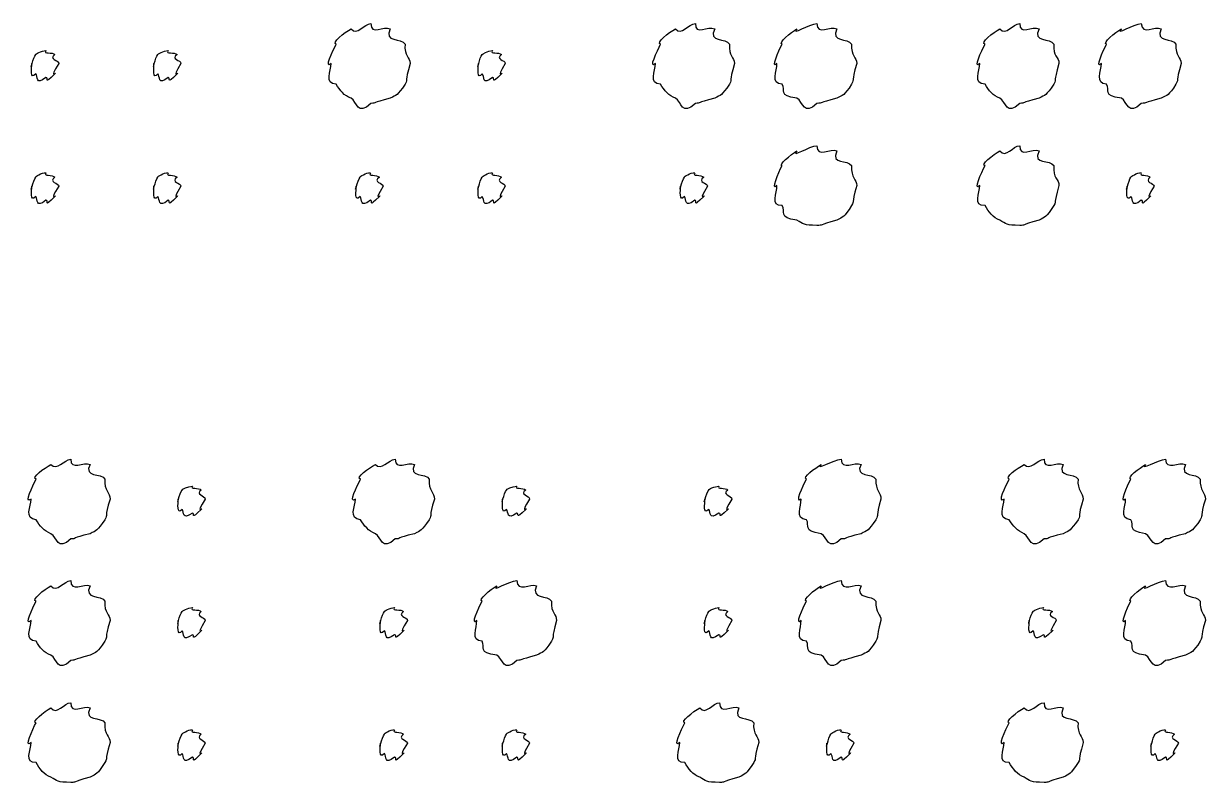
# Model space of a CAD drawing. Header units: millimetres. Extents: x 32 to 178, y 41 to 266.
# Drawn here: x 59.37 to 69.5, y 155.89 to 162.4 of the extents above; entities that cross this region are included whole.
import ezdxf

# ---------------------------------------------------------------- set-up
doc = ezdxf.new("R2010")
doc.units = ezdxf.units.MM
doc.layers.get('0').update_dxf_attribs({"linetype": 'CONTINUOUS'})

msp = doc.modelspace()

# ---------------------------------------------------------------- linework, layer by layer
at = {"color": 0}
for p, q in [((62.3478, 162.398), (62.3478, 162.398)), ((65.1302, 162.398), (65.1302, 162.398)), ((66.1719, 162.398), (66.1719, 162.398)), ((67.9125, 162.398), (67.9125, 162.398)), ((68.9543, 162.398), (68.9543, 162.398)), ((59.5602, 162.166), (59.5602, 162.166)), ((60.6076, 162.166), (60.6076, 162.166)), ((63.3899, 162.166), (63.3899, 162.166)), ((66.1719, 161.35), (66.1719, 161.35)), ((67.9125, 161.35), (67.9125, 161.35)), ((59.5602, 161.119), (59.5602, 161.119)), ((60.6076, 161.119), (60.6076, 161.119)), ((62.3425, 161.119), (62.3425, 161.119)), ((63.3899, 161.119), (63.3899, 161.119)), ((65.1245, 161.119), (65.1245, 161.119)), ((68.9543, 161.119), (68.9543, 161.119)), ((59.774, 158.66), (59.774, 158.66)), ((62.556, 158.66), (62.556, 158.66)), ((66.3801, 158.66), (66.3801, 158.66)), ((68.1207, 158.66), (68.1207, 158.66)), ((69.1624, 158.66), (69.1624, 158.66)), ((60.8157, 158.429), (60.8157, 158.429)), ((63.5977, 158.429), (63.5977, 158.429)), ((65.3327, 158.429), (65.3327, 158.429)), ((59.774, 157.619), (59.774, 157.619)), ((63.5977, 157.619), (63.5977, 157.619)), ((66.3801, 157.619), (66.3801, 157.619)), ((69.1624, 157.619), (69.1624, 157.619)), ((60.8157, 157.387), (60.8157, 157.387)), ((62.5507, 157.387), (62.5507, 157.387)), ((65.3327, 157.387), (65.3327, 157.387)), ((68.115, 157.387), (68.115, 157.387)), ((59.774, 156.571), (59.774, 156.571)), ((65.3383, 156.571), (65.3383, 156.571)), ((68.1207, 156.571), (68.1207, 156.571)), ((60.8157, 156.34), (60.8157, 156.34)), ((62.5507, 156.34), (62.5507, 156.34)), ((63.5977, 156.34), (63.5977, 156.34)), ((66.3801, 156.34), (66.3801, 156.34)), ((69.1624, 156.34), (69.1624, 156.34))]:
    msp.add_line(p, q, dxfattribs=at)
for points in [[(62.1771, 162.354), (62.2293, 162.29), (62.2886, 162.398), (62.3478, 162.398)], [(62.3478, 162.398), (62.3439, 162.29), (62.4582, 162.383), (62.5133, 162.354)], [(64.9594, 162.354), (65.0117, 162.29), (65.0709, 162.398), (65.1302, 162.398)], [(65.1302, 162.398), (65.126, 162.29), (65.2406, 162.383), (65.2956, 162.354)], [(66.0012, 162.354), (65.9419, 162.29), (66.1127, 162.398), (66.1719, 162.398)], [(66.1719, 162.398), (66.1776, 162.29), (66.2876, 162.383), (66.343, 162.354)], [(67.7414, 162.354), (67.794, 162.29), (67.8533, 162.398), (67.9125, 162.398)], [(67.9125, 162.398), (67.9083, 162.29), (68.0226, 162.383), (68.078, 162.354)], [(68.7836, 162.354), (68.7243, 162.29), (68.895, 162.398), (68.9543, 162.398)], [(68.9543, 162.398), (68.9599, 162.29), (69.07, 162.383), (69.125, 162.354)], [(62.0504, 162.221), (62.0021, 162.232), (62.122, 162.323), (62.1771, 162.354)], [(62.5133, 162.354), (62.454, 162.232), (62.6099, 162.279), (62.6403, 162.221)], [(64.8324, 162.221), (64.7845, 162.232), (64.9041, 162.323), (64.9594, 162.354)], [(65.2956, 162.354), (65.2364, 162.232), (65.3919, 162.279), (65.4223, 162.221)], [(65.8742, 162.221), (65.8357, 162.232), (65.9486, 162.323), (66.0012, 162.354)], [(66.343, 162.354), (66.2876, 162.232), (66.4393, 162.279), (66.4697, 162.221)], [(67.6148, 162.221), (67.5665, 162.232), (67.6864, 162.323), (67.7414, 162.354)], [(68.078, 162.354), (68.0187, 162.232), (68.1743, 162.279), (68.2046, 162.221)], [(68.6566, 162.221), (68.6181, 162.232), (68.731, 162.323), (68.7836, 162.354)], [(69.125, 162.354), (69.07, 162.232), (69.2217, 162.279), (69.252, 162.221)], [(62.0063, 162.056), (61.9428, 162.001), (62.0201, 162.166), (62.0504, 162.221)], [(62.6403, 162.221), (62.6304, 162.118), (62.6844, 162.111), (62.6844, 162.056)], [(64.7883, 162.056), (64.7252, 162.001), (64.8021, 162.166), (64.8324, 162.221)], [(65.4223, 162.221), (65.4128, 162.118), (65.4664, 162.111), (65.4664, 162.056)], [(65.8301, 162.056), (65.7722, 162.001), (65.8442, 162.166), (65.8742, 162.221)], [(66.4697, 162.221), (66.464, 162.118), (66.5138, 162.111), (66.5138, 162.056)], [(67.5707, 162.056), (67.5072, 162.001), (67.5845, 162.166), (67.6148, 162.221)], [(68.2046, 162.221), (68.1951, 162.118), (68.2487, 162.111), (68.2487, 162.056)], [(68.6125, 162.056), (68.5546, 162.001), (68.6262, 162.166), (68.6566, 162.221)], [(69.252, 162.221), (69.2464, 162.118), (69.2961, 162.111), (69.2961, 162.056)], [(59.4388, 162.056), (59.4222, 161.975), (59.4501, 162.111), (59.472, 162.133)], [(59.472, 162.133), (59.4663, 162.136), (59.5231, 162.166), (59.5602, 162.166)], [(59.5602, 162.166), (59.5327, 162.136), (59.6152, 162.155), (59.6374, 162.133)], [(59.6374, 162.133), (59.5768, 162.092), (59.6706, 162.085), (59.6706, 162.056)], [(60.4862, 162.056), (60.4725, 161.975), (60.4972, 162.111), (60.5194, 162.133)], [(60.5194, 162.133), (60.5166, 162.136), (60.5702, 162.166), (60.6076, 162.166)], [(60.6076, 162.166), (60.5825, 162.136), (60.6626, 162.155), (60.6848, 162.133)], [(60.6848, 162.133), (60.6266, 162.092), (60.7176, 162.085), (60.7176, 162.056)], [(63.2686, 162.056), (63.2548, 161.975), (63.2795, 162.111), (63.3017, 162.133)], [(63.3017, 162.133), (63.2989, 162.136), (63.3525, 162.166), (63.3899, 162.166)], [(63.3899, 162.166), (63.3649, 162.136), (63.445, 162.155), (63.4668, 162.133)], [(63.4668, 162.133), (63.409, 162.092), (63.5, 162.085), (63.5, 162.056)], [(59.472, 161.968), (59.4222, 161.908), (59.4388, 162.019), (59.4388, 162.056)], [(59.6706, 162.056), (59.5768, 161.908), (59.6593, 161.99), (59.6374, 161.968)], [(60.5194, 161.968), (60.4725, 161.908), (60.4862, 162.019), (60.4862, 162.056)], [(60.7176, 162.056), (60.6266, 161.908), (60.7067, 161.99), (60.6848, 161.968)], [(62.0504, 161.879), (61.9428, 161.882), (62.0063, 161.992), (62.0063, 162.056)], [(62.6844, 162.056), (62.6304, 161.882), (62.6692, 161.935), (62.6403, 161.879)], [(63.3017, 161.968), (63.2548, 161.908), (63.2686, 162.019), (63.2686, 162.056)], [(63.5, 162.056), (63.409, 161.908), (63.4891, 161.99), (63.4668, 161.968)], [(64.8324, 161.879), (64.7252, 161.882), (64.7883, 161.992), (64.7883, 162.056)], [(65.4664, 162.056), (65.4128, 161.882), (65.4512, 161.935), (65.4223, 161.879)], [(65.8742, 161.879), (65.7722, 161.882), (65.8301, 161.992), (65.8301, 162.056)], [(66.5138, 162.056), (66.464, 161.882), (66.4986, 161.935), (66.4697, 161.879)], [(67.6148, 161.879), (67.5072, 161.882), (67.5707, 161.992), (67.5707, 162.056)], [(68.2487, 162.056), (68.1951, 161.882), (68.2336, 161.935), (68.2046, 161.879)], [(68.6566, 161.879), (68.5546, 161.882), (68.6125, 161.992), (68.6125, 162.056)], [(69.2961, 162.056), (69.2464, 161.882), (69.281, 161.935), (69.252, 161.879)], [(59.5602, 161.935), (59.4663, 161.864), (59.4942, 161.946), (59.472, 161.968)], [(59.6374, 161.968), (59.5327, 161.864), (59.5891, 161.935), (59.5602, 161.935)], [(60.6076, 161.935), (60.5166, 161.864), (60.5413, 161.946), (60.5194, 161.968)], [(60.6848, 161.968), (60.5825, 161.864), (60.6365, 161.935), (60.6076, 161.935)], [(62.1771, 161.758), (62.1192, 161.776), (62.0794, 161.827), (62.0504, 161.879)], [(62.6403, 161.879), (62.5711, 161.776), (62.5683, 161.787), (62.5133, 161.758)], [(63.3899, 161.935), (63.2989, 161.864), (63.3236, 161.946), (63.3017, 161.968)], [(63.4668, 161.968), (63.3649, 161.864), (63.4189, 161.935), (63.3899, 161.935)], [(64.9594, 161.758), (64.9016, 161.776), (64.8614, 161.827), (64.8324, 161.879)], [(65.4223, 161.879), (65.3535, 161.776), (65.3507, 161.787), (65.2956, 161.758)], [(66.0012, 161.758), (65.8357, 161.776), (65.9074, 161.827), (65.8742, 161.879)], [(66.4697, 161.879), (66.4048, 161.776), (66.3981, 161.787), (66.343, 161.758)], [(67.7414, 161.758), (67.6836, 161.776), (67.6437, 161.827), (67.6148, 161.879)], [(68.2046, 161.879), (68.1359, 161.776), (68.133, 161.787), (68.078, 161.758)], [(68.7836, 161.758), (68.6181, 161.776), (68.6897, 161.827), (68.6566, 161.879)], [(69.252, 161.879), (69.1871, 161.776), (69.1804, 161.787), (69.125, 161.758)], [(62.3478, 161.714), (62.2293, 161.6), (62.2321, 161.728), (62.1771, 161.758)], [(62.5133, 161.758), (62.3439, 161.717), (62.4032, 161.714), (62.3478, 161.714)], [(65.1302, 161.714), (65.0117, 161.6), (65.0145, 161.728), (64.9594, 161.758)], [(65.2956, 161.758), (65.126, 161.717), (65.1852, 161.714), (65.1302, 161.714)], [(66.1719, 161.714), (66.059, 161.6), (66.0562, 161.728), (66.0012, 161.758)], [(66.343, 161.758), (66.1776, 161.717), (66.2298, 161.714), (66.1719, 161.714)], [(67.9125, 161.714), (67.794, 161.6), (67.7968, 161.728), (67.7414, 161.758)], [(68.078, 161.758), (67.9083, 161.717), (67.9676, 161.714), (67.9125, 161.714)], [(68.9543, 161.714), (68.8414, 161.6), (68.8386, 161.728), (68.7836, 161.758)], [(69.125, 161.758), (68.9599, 161.717), (69.0122, 161.714), (68.9543, 161.714)], [(65.8742, 161.18), (65.8357, 161.181), (65.9486, 161.276), (66.0012, 161.306)], [(66.0012, 161.306), (65.9419, 161.24), (66.1127, 161.35), (66.1719, 161.35)], [(66.1719, 161.35), (66.1776, 161.24), (66.2876, 161.335), (66.343, 161.306)], [(66.343, 161.306), (66.2876, 161.181), (66.4393, 161.235), (66.4697, 161.18)], [(67.6148, 161.18), (67.5665, 161.181), (67.6864, 161.276), (67.7414, 161.306)], [(67.7414, 161.306), (67.794, 161.24), (67.8533, 161.35), (67.9125, 161.35)], [(67.9125, 161.35), (67.9083, 161.24), (68.0226, 161.335), (68.078, 161.306)], [(68.078, 161.306), (68.0187, 161.181), (68.1743, 161.235), (68.2046, 161.18)], [(65.8301, 161.008), (65.7722, 160.953), (65.8442, 161.124), (65.8742, 161.18)], [(66.4697, 161.18), (66.464, 161.071), (66.5138, 161.066), (66.5138, 161.008)], [(67.5707, 161.008), (67.5072, 160.953), (67.5845, 161.124), (67.6148, 161.18)], [(68.2046, 161.18), (68.1951, 161.071), (68.2487, 161.066), (68.2487, 161.008)], [(59.4388, 161.003), (59.4222, 160.92), (59.4501, 161.058), (59.472, 161.08)], [(59.472, 161.08), (59.4663, 161.086), (59.5231, 161.119), (59.5602, 161.119)], [(59.5602, 161.119), (59.5327, 161.086), (59.6152, 161.105), (59.6374, 161.08)], [(59.6374, 161.08), (59.5768, 161.037), (59.6706, 161.032), (59.6706, 161.003)], [(60.4862, 161.003), (60.4725, 160.92), (60.4972, 161.058), (60.5194, 161.08)], [(60.5194, 161.08), (60.5166, 161.086), (60.5702, 161.119), (60.6076, 161.119)], [(60.6076, 161.119), (60.5825, 161.086), (60.6626, 161.105), (60.6848, 161.08)], [(60.6848, 161.08), (60.6266, 161.037), (60.7176, 161.032), (60.7176, 161.003)], [(62.2212, 161.003), (62.2046, 160.92), (62.2321, 161.058), (62.2543, 161.08)], [(62.2543, 161.08), (62.2487, 161.086), (62.3051, 161.119), (62.3425, 161.119)], [(62.3425, 161.119), (62.315, 161.086), (62.3976, 161.105), (62.4198, 161.08)], [(62.4198, 161.08), (62.3591, 161.037), (62.4526, 161.032), (62.4526, 161.003)], [(63.2686, 161.003), (63.2548, 160.92), (63.2795, 161.058), (63.3017, 161.08)], [(63.3017, 161.08), (63.2989, 161.086), (63.3525, 161.119), (63.3899, 161.119)], [(63.3899, 161.119), (63.3649, 161.086), (63.445, 161.105), (63.4668, 161.08)], [(63.4668, 161.08), (63.409, 161.037), (63.5, 161.032), (63.5, 161.003)], [(65.0035, 161.003), (64.987, 160.92), (65.0145, 161.058), (65.0363, 161.08)], [(65.0363, 161.08), (65.0311, 161.086), (65.0875, 161.119), (65.1245, 161.119)], [(65.1245, 161.119), (65.097, 161.086), (65.1799, 161.105), (65.2018, 161.08)], [(65.2018, 161.08), (65.1411, 161.037), (65.235, 161.032), (65.235, 161.003)], [(68.8329, 161.003), (68.8192, 160.92), (68.8439, 161.058), (68.8661, 161.08)], [(68.8661, 161.08), (68.8633, 161.086), (68.9169, 161.119), (68.9543, 161.119)], [(68.9543, 161.119), (68.9296, 161.086), (69.0093, 161.105), (69.0316, 161.08)], [(69.0316, 161.08), (68.9737, 161.037), (69.0644, 161.032), (69.0644, 161.003)], [(59.472, 160.915), (59.4222, 160.857), (59.4388, 160.97), (59.4388, 161.003)], [(59.6706, 161.003), (59.5768, 160.857), (59.6593, 160.94), (59.6374, 160.915)], [(60.5194, 160.915), (60.4725, 160.857), (60.4862, 160.97), (60.4862, 161.003)], [(60.7176, 161.003), (60.6266, 160.857), (60.7067, 160.94), (60.6848, 160.915)], [(62.2543, 160.915), (62.2046, 160.857), (62.2212, 160.97), (62.2212, 161.003)], [(62.4526, 161.003), (62.3591, 160.857), (62.4417, 160.94), (62.4198, 160.915)], [(63.3017, 160.915), (63.2548, 160.857), (63.2686, 160.97), (63.2686, 161.003)], [(63.5, 161.003), (63.409, 160.857), (63.4891, 160.94), (63.4668, 160.915)], [(65.0363, 160.915), (64.987, 160.857), (65.0035, 160.97), (65.0035, 161.003)], [(65.235, 161.003), (65.1411, 160.857), (65.224, 160.94), (65.2018, 160.915)], [(65.8742, 160.838), (65.7722, 160.832), (65.8301, 160.945), (65.8301, 161.008)], [(66.5138, 161.008), (66.464, 160.832), (66.4986, 160.889), (66.4697, 160.838)], [(67.6148, 160.838), (67.5072, 160.832), (67.5707, 160.945), (67.5707, 161.008)], [(68.2487, 161.008), (68.1951, 160.832), (68.2336, 160.889), (68.2046, 160.838)], [(68.8661, 160.915), (68.8192, 160.857), (68.8329, 160.97), (68.8329, 161.003)], [(69.0644, 161.003), (68.9737, 160.857), (69.0534, 160.94), (69.0316, 160.915)], [(59.5602, 160.882), (59.4663, 160.81), (59.4942, 160.893), (59.472, 160.915)], [(59.6374, 160.915), (59.5327, 160.81), (59.5891, 160.882), (59.5602, 160.882)], [(60.6076, 160.882), (60.5166, 160.81), (60.5413, 160.893), (60.5194, 160.915)], [(60.6848, 160.915), (60.5825, 160.81), (60.6365, 160.882), (60.6076, 160.882)], [(62.3425, 160.882), (62.2487, 160.81), (62.2762, 160.893), (62.2543, 160.915)], [(62.4198, 160.915), (62.315, 160.81), (62.3715, 160.882), (62.3425, 160.882)], [(63.3899, 160.882), (63.2989, 160.81), (63.3236, 160.893), (63.3017, 160.915)], [(63.4668, 160.915), (63.3649, 160.81), (63.4189, 160.882), (63.3899, 160.882)], [(65.1245, 160.882), (65.0311, 160.81), (65.0586, 160.893), (65.0363, 160.915)], [(65.2018, 160.915), (65.097, 160.81), (65.1538, 160.882), (65.1245, 160.882)], [(68.9543, 160.882), (68.8633, 160.81), (68.888, 160.893), (68.8661, 160.915)], [(69.0316, 160.915), (68.9296, 160.81), (68.9832, 160.882), (68.9543, 160.882)], [(66.0012, 160.711), (65.8357, 160.729), (65.9074, 160.786), (65.8742, 160.838)], [(66.4697, 160.838), (66.4048, 160.729), (66.3981, 160.744), (66.343, 160.711)], [(67.7414, 160.711), (67.6836, 160.729), (67.6437, 160.786), (67.6148, 160.838)], [(68.2046, 160.838), (68.1359, 160.729), (68.133, 160.744), (68.078, 160.711)], [(66.1719, 160.667), (66.059, 160.667), (66.0562, 160.681), (66.0012, 160.711)], [(66.343, 160.711), (66.1776, 160.667), (66.2298, 160.667), (66.1719, 160.667)], [(67.9125, 160.667), (67.794, 160.667), (67.7968, 160.681), (67.7414, 160.711)], [(68.078, 160.711), (67.9083, 160.667), (67.9676, 160.667), (67.9125, 160.667)], [(59.6029, 158.616), (59.6554, 158.558), (59.7147, 158.66), (59.774, 158.66)], [(59.774, 158.66), (59.7697, 158.558), (59.884, 158.645), (59.9391, 158.616)], [(62.3852, 158.616), (62.4374, 158.558), (62.4967, 158.66), (62.556, 158.66)], [(62.556, 158.66), (62.5521, 158.558), (62.6664, 158.645), (62.7214, 158.616)], [(66.2093, 158.616), (66.1501, 158.558), (66.3208, 158.66), (66.3801, 158.66)], [(66.3801, 158.66), (66.3857, 158.558), (66.4958, 158.645), (66.5508, 158.616)], [(67.9496, 158.616), (68.0021, 158.558), (68.0614, 158.66), (68.1207, 158.66)], [(68.1207, 158.66), (68.1164, 158.558), (68.2308, 158.645), (68.2858, 158.616)], [(68.9913, 158.616), (68.9321, 158.558), (69.1032, 158.66), (69.1624, 158.66)], [(69.1624, 158.66), (69.1677, 158.558), (69.2781, 158.645), (69.3332, 158.616)], [(59.4762, 158.49), (59.4279, 158.501), (59.5478, 158.586), (59.6029, 158.616)], [(59.9391, 158.616), (59.8798, 158.501), (60.0357, 158.545), (60.0661, 158.49)], [(62.2582, 158.49), (62.2102, 158.501), (62.3302, 158.586), (62.3852, 158.616)], [(62.7214, 158.616), (62.6622, 158.501), (62.8177, 158.545), (62.8481, 158.49)], [(66.0823, 158.49), (66.0439, 158.501), (66.1568, 158.586), (66.2093, 158.616)], [(66.5508, 158.616), (66.4958, 158.501), (66.6475, 158.545), (66.6778, 158.49)], [(67.8229, 158.49), (67.7746, 158.501), (67.8946, 158.586), (67.9496, 158.616)], [(68.2858, 158.616), (68.2265, 158.501), (68.3824, 158.545), (68.4128, 158.49)], [(68.8647, 158.49), (68.8262, 158.501), (68.9391, 158.586), (68.9913, 158.616)], [(69.3332, 158.616), (69.2781, 158.501), (69.4298, 158.545), (69.4602, 158.49)], [(59.4321, 158.319), (59.3686, 158.272), (59.4459, 158.434), (59.4762, 158.49)], [(60.0661, 158.49), (60.0562, 158.39), (60.1102, 158.376), (60.1102, 158.319)], [(60.7275, 158.396), (60.7247, 158.404), (60.7783, 158.429), (60.8157, 158.429)], [(60.8157, 158.429), (60.7907, 158.404), (60.8707, 158.418), (60.8926, 158.396)], [(62.2141, 158.319), (62.151, 158.272), (62.2282, 158.434), (62.2582, 158.49)], [(62.8481, 158.49), (62.8385, 158.39), (62.8922, 158.376), (62.8922, 158.319)], [(63.5095, 158.396), (63.5071, 158.404), (63.5607, 158.429), (63.5977, 158.429)], [(63.5977, 158.429), (63.573, 158.404), (63.6531, 158.418), (63.675, 158.396)], [(65.2445, 158.396), (65.2392, 158.404), (65.2956, 158.429), (65.3327, 158.429)], [(65.3327, 158.429), (65.3052, 158.404), (65.3881, 158.418), (65.4099, 158.396)], [(66.0382, 158.319), (65.9804, 158.272), (66.052, 158.434), (66.0823, 158.49)], [(66.6778, 158.49), (66.6722, 158.39), (66.7219, 158.376), (66.7219, 158.319)], [(67.7788, 158.319), (67.7153, 158.272), (67.7926, 158.434), (67.8229, 158.49)], [(68.4128, 158.49), (68.4029, 158.39), (68.4569, 158.376), (68.4569, 158.319)], [(68.8206, 158.319), (68.7627, 158.272), (68.8344, 158.434), (68.8647, 158.49)], [(69.4602, 158.49), (69.4545, 158.39), (69.5043, 158.376), (69.5043, 158.319)], [(60.6944, 158.319), (60.6806, 158.243), (60.7053, 158.374), (60.7275, 158.396)], [(60.8926, 158.396), (60.8348, 158.36), (60.9258, 158.347), (60.9258, 158.319)], [(63.4767, 158.319), (63.463, 158.243), (63.4877, 158.374), (63.5095, 158.396)], [(63.675, 158.396), (63.6171, 158.36), (63.7081, 158.347), (63.7081, 158.319)], [(65.2117, 158.319), (65.1951, 158.243), (65.2226, 158.374), (65.2445, 158.396)], [(65.4099, 158.396), (65.3493, 158.36), (65.4431, 158.347), (65.4431, 158.319)], [(59.4762, 158.142), (59.3686, 158.151), (59.4321, 158.255), (59.4321, 158.319)], [(60.1102, 158.319), (60.0562, 158.151), (60.095, 158.198), (60.0661, 158.142)], [(60.7275, 158.23), (60.6806, 158.177), (60.6944, 158.282), (60.6944, 158.319)], [(60.8157, 158.198), (60.7247, 158.133), (60.7494, 158.208), (60.7275, 158.23)], [(60.8926, 158.23), (60.7907, 158.133), (60.8446, 158.198), (60.8157, 158.198)], [(60.9258, 158.319), (60.8348, 158.177), (60.9148, 158.253), (60.8926, 158.23)], [(62.2582, 158.142), (62.151, 158.151), (62.2141, 158.255), (62.2141, 158.319)], [(62.8922, 158.319), (62.8385, 158.151), (62.877, 158.198), (62.8481, 158.142)], [(63.5095, 158.23), (63.463, 158.177), (63.4767, 158.282), (63.4767, 158.319)], [(63.5977, 158.198), (63.5071, 158.133), (63.5317, 158.208), (63.5095, 158.23)], [(63.675, 158.23), (63.573, 158.133), (63.6266, 158.198), (63.5977, 158.198)], [(63.7081, 158.319), (63.6171, 158.177), (63.6972, 158.253), (63.675, 158.23)], [(65.2445, 158.23), (65.1951, 158.177), (65.2117, 158.282), (65.2117, 158.319)], [(65.3327, 158.198), (65.2392, 158.133), (65.2667, 158.208), (65.2445, 158.23)], [(65.4099, 158.23), (65.3052, 158.133), (65.3616, 158.198), (65.3327, 158.198)], [(65.4431, 158.319), (65.3493, 158.177), (65.4322, 158.253), (65.4099, 158.23)], [(66.0823, 158.142), (65.9804, 158.151), (66.0382, 158.255), (66.0382, 158.319)], [(66.7219, 158.319), (66.6722, 158.151), (66.7067, 158.198), (66.6778, 158.142)], [(67.8229, 158.142), (67.7153, 158.151), (67.7788, 158.255), (67.7788, 158.319)], [(68.4569, 158.319), (68.4029, 158.151), (68.4417, 158.198), (68.4128, 158.142)], [(68.8647, 158.142), (68.7627, 158.151), (68.8206, 158.255), (68.8206, 158.319)], [(69.5043, 158.319), (69.4545, 158.151), (69.4891, 158.198), (69.4602, 158.142)], [(59.6029, 158.021), (59.545, 158.044), (59.5051, 158.09), (59.4762, 158.142)], [(60.0661, 158.142), (59.9969, 158.044), (59.9944, 158.05), (59.9391, 158.021)], [(62.3852, 158.021), (62.3274, 158.044), (62.2875, 158.09), (62.2582, 158.142)], [(62.8481, 158.142), (62.7793, 158.044), (62.7765, 158.05), (62.7214, 158.021)], [(66.2093, 158.021), (66.0439, 158.044), (66.1155, 158.09), (66.0823, 158.142)], [(66.6778, 158.142), (66.6129, 158.044), (66.6062, 158.05), (66.5508, 158.021)], [(67.9496, 158.021), (67.8917, 158.044), (67.8519, 158.09), (67.8229, 158.142)], [(68.4128, 158.142), (68.3436, 158.044), (68.3412, 158.05), (68.2858, 158.021)], [(68.9913, 158.021), (68.8262, 158.044), (68.8979, 158.09), (68.8647, 158.142)], [(69.4602, 158.142), (69.3953, 158.044), (69.3882, 158.05), (69.3332, 158.021)], [(59.774, 157.977), (59.6554, 157.868), (59.6579, 157.991), (59.6029, 158.021)], [(59.9391, 158.021), (59.7697, 157.985), (59.829, 157.977), (59.774, 157.977)], [(62.556, 157.977), (62.4374, 157.868), (62.4403, 157.991), (62.3852, 158.021)], [(62.7214, 158.021), (62.5521, 157.985), (62.611, 157.977), (62.556, 157.977)], [(66.3801, 157.977), (66.2672, 157.868), (66.2644, 157.991), (66.2093, 158.021)], [(66.5508, 158.021), (66.3857, 157.985), (66.4379, 157.977), (66.3801, 157.977)], [(68.1207, 157.977), (68.0021, 157.868), (68.005, 157.991), (67.9496, 158.021)], [(68.2858, 158.021), (68.1164, 157.985), (68.1757, 157.977), (68.1207, 157.977)], [(69.1624, 157.977), (69.0492, 157.868), (69.0467, 157.991), (68.9913, 158.021)], [(69.3332, 158.021), (69.1677, 157.985), (69.2203, 157.977), (69.1624, 157.977)], [(59.6029, 157.575), (59.6554, 157.511), (59.7147, 157.619), (59.774, 157.619)], [(59.774, 157.619), (59.7697, 157.511), (59.884, 157.603), (59.9391, 157.575)], [(63.427, 157.575), (63.3677, 157.511), (63.5385, 157.619), (63.5977, 157.619)], [(63.5977, 157.619), (63.6034, 157.511), (63.7134, 157.603), (63.7688, 157.575)], [(66.2093, 157.575), (66.1501, 157.511), (66.3208, 157.619), (66.3801, 157.619)], [(66.3801, 157.619), (66.3857, 157.511), (66.4958, 157.603), (66.5508, 157.575)], [(68.9913, 157.575), (68.9321, 157.511), (69.1032, 157.619), (69.1624, 157.619)], [(69.1624, 157.619), (69.1677, 157.511), (69.2781, 157.603), (69.3332, 157.575)], [(59.4762, 157.442), (59.4279, 157.453), (59.5478, 157.544), (59.6029, 157.575)], [(59.9391, 157.575), (59.8798, 157.453), (60.0357, 157.5), (60.0661, 157.442)], [(63.3003, 157.442), (63.2615, 157.453), (63.3748, 157.544), (63.427, 157.575)], [(63.7688, 157.575), (63.7134, 157.453), (63.8651, 157.5), (63.8955, 157.442)], [(66.0823, 157.442), (66.0439, 157.453), (66.1568, 157.544), (66.2093, 157.575)], [(66.5508, 157.575), (66.4958, 157.453), (66.6475, 157.5), (66.6778, 157.442)], [(68.8647, 157.442), (68.8262, 157.453), (68.9391, 157.544), (68.9913, 157.575)], [(69.3332, 157.575), (69.2781, 157.453), (69.4298, 157.5), (69.4602, 157.442)], [(59.4321, 157.277), (59.3686, 157.222), (59.4459, 157.387), (59.4762, 157.442)], [(60.0661, 157.442), (60.0562, 157.339), (60.1102, 157.332), (60.1102, 157.277)], [(63.2562, 157.277), (63.1984, 157.222), (63.27, 157.387), (63.3003, 157.442)], [(63.8955, 157.442), (63.8898, 157.339), (63.9396, 157.332), (63.9396, 157.277)], [(66.0382, 157.277), (65.9804, 157.222), (66.052, 157.387), (66.0823, 157.442)], [(66.6778, 157.442), (66.6722, 157.339), (66.7219, 157.332), (66.7219, 157.277)], [(68.8206, 157.277), (68.7627, 157.222), (68.8344, 157.387), (68.8647, 157.442)], [(69.4602, 157.442), (69.4545, 157.339), (69.5043, 157.332), (69.5043, 157.277)], [(60.6944, 157.277), (60.6806, 157.196), (60.7053, 157.332), (60.7275, 157.354)], [(60.7275, 157.354), (60.7247, 157.357), (60.7783, 157.387), (60.8157, 157.387)], [(60.8157, 157.387), (60.7907, 157.357), (60.8707, 157.376), (60.8926, 157.354)], [(60.8926, 157.354), (60.8348, 157.313), (60.9258, 157.306), (60.9258, 157.277)], [(62.4293, 157.277), (62.4127, 157.196), (62.4403, 157.332), (62.4625, 157.354)], [(62.4625, 157.354), (62.4568, 157.357), (62.5133, 157.387), (62.5507, 157.387)], [(62.5507, 157.387), (62.5228, 157.357), (62.6057, 157.376), (62.6276, 157.354)], [(62.6276, 157.354), (62.5669, 157.313), (62.6607, 157.306), (62.6607, 157.277)], [(65.2117, 157.277), (65.1951, 157.196), (65.2226, 157.332), (65.2445, 157.354)], [(65.2445, 157.354), (65.2392, 157.357), (65.2956, 157.387), (65.3327, 157.387)], [(65.3327, 157.387), (65.3052, 157.357), (65.3881, 157.376), (65.4099, 157.354)], [(65.4099, 157.354), (65.3493, 157.313), (65.4431, 157.306), (65.4431, 157.277)], [(67.9937, 157.277), (67.9771, 157.196), (68.005, 157.332), (68.0268, 157.354)], [(68.0268, 157.354), (68.0212, 157.357), (68.078, 157.387), (68.115, 157.387)], [(68.115, 157.387), (68.0875, 157.357), (68.1701, 157.376), (68.1923, 157.354)], [(68.1923, 157.354), (68.1316, 157.313), (68.2255, 157.306), (68.2255, 157.277)], [(59.4762, 157.1), (59.3686, 157.103), (59.4321, 157.214), (59.4321, 157.277)], [(60.1102, 157.277), (60.0562, 157.103), (60.095, 157.155), (60.0661, 157.1)], [(60.7275, 157.189), (60.6806, 157.129), (60.6944, 157.24), (60.6944, 157.277)], [(60.9258, 157.277), (60.8348, 157.129), (60.9148, 157.211), (60.8926, 157.189)], [(62.4625, 157.189), (62.4127, 157.129), (62.4293, 157.24), (62.4293, 157.277)], [(62.6607, 157.277), (62.5669, 157.129), (62.6498, 157.211), (62.6276, 157.189)], [(63.3003, 157.1), (63.1984, 157.103), (63.2562, 157.214), (63.2562, 157.277)], [(63.9396, 157.277), (63.8898, 157.103), (63.9244, 157.155), (63.8955, 157.1)], [(65.2445, 157.189), (65.1951, 157.129), (65.2117, 157.24), (65.2117, 157.277)], [(65.4431, 157.277), (65.3493, 157.129), (65.4322, 157.211), (65.4099, 157.189)], [(66.0823, 157.1), (65.9804, 157.103), (66.0382, 157.214), (66.0382, 157.277)], [(66.7219, 157.277), (66.6722, 157.103), (66.7067, 157.155), (66.6778, 157.1)], [(68.0268, 157.189), (67.9771, 157.129), (67.9937, 157.24), (67.9937, 157.277)], [(68.2255, 157.277), (68.1316, 157.129), (68.2142, 157.211), (68.1923, 157.189)], [(68.8647, 157.1), (68.7627, 157.103), (68.8206, 157.214), (68.8206, 157.277)], [(69.5043, 157.277), (69.4545, 157.103), (69.4891, 157.155), (69.4602, 157.1)], [(60.8157, 157.155), (60.7247, 157.085), (60.7494, 157.167), (60.7275, 157.189)], [(60.8926, 157.189), (60.7907, 157.085), (60.8446, 157.155), (60.8157, 157.155)], [(62.5507, 157.155), (62.4568, 157.085), (62.4844, 157.167), (62.4625, 157.189)], [(62.6276, 157.189), (62.5228, 157.085), (62.5796, 157.155), (62.5507, 157.155)], [(65.3327, 157.155), (65.2392, 157.085), (65.2667, 157.167), (65.2445, 157.189)], [(65.4099, 157.189), (65.3052, 157.085), (65.3616, 157.155), (65.3327, 157.155)], [(68.115, 157.155), (68.0212, 157.085), (68.0491, 157.167), (68.0268, 157.189)], [(68.1923, 157.189), (68.0875, 157.085), (68.144, 157.155), (68.115, 157.155)], [(59.6029, 156.979), (59.545, 156.997), (59.5051, 157.048), (59.4762, 157.1)], [(60.0661, 157.1), (59.9969, 156.997), (59.9944, 157.008), (59.9391, 156.979)], [(63.427, 156.979), (63.2615, 156.997), (63.3331, 157.048), (63.3003, 157.1)], [(63.8955, 157.1), (63.8309, 156.997), (63.8238, 157.008), (63.7688, 156.979)], [(66.2093, 156.979), (66.0439, 156.997), (66.1155, 157.048), (66.0823, 157.1)], [(66.6778, 157.1), (66.6129, 156.997), (66.6062, 157.008), (66.5508, 156.979)], [(68.9913, 156.979), (68.8262, 156.997), (68.8979, 157.048), (68.8647, 157.1)], [(69.4602, 157.1), (69.3953, 156.997), (69.3882, 157.008), (69.3332, 156.979)], [(59.774, 156.935), (59.6554, 156.821), (59.6579, 156.949), (59.6029, 156.979)], [(59.9391, 156.979), (59.7697, 156.938), (59.829, 156.935), (59.774, 156.935)], [(63.5977, 156.935), (63.4848, 156.821), (63.482, 156.949), (63.427, 156.979)], [(63.7688, 156.979), (63.6034, 156.938), (63.6556, 156.935), (63.5977, 156.935)], [(66.3801, 156.935), (66.2672, 156.821), (66.2644, 156.949), (66.2093, 156.979)], [(66.5508, 156.979), (66.3857, 156.938), (66.4379, 156.935), (66.3801, 156.935)], [(69.1624, 156.935), (69.0492, 156.821), (69.0467, 156.949), (68.9913, 156.979)], [(69.3332, 156.979), (69.1677, 156.938), (69.2203, 156.935), (69.1624, 156.935)], [(59.4762, 156.4), (59.4279, 156.402), (59.5478, 156.497), (59.6029, 156.527)], [(59.6029, 156.527), (59.6554, 156.461), (59.7147, 156.571), (59.774, 156.571)], [(59.774, 156.571), (59.7697, 156.461), (59.884, 156.556), (59.9391, 156.527)], [(59.9391, 156.527), (59.8798, 156.402), (60.0357, 156.456), (60.0661, 156.4)], [(65.0406, 156.4), (64.9922, 156.402), (65.1122, 156.497), (65.1676, 156.527)], [(65.1676, 156.527), (65.2198, 156.461), (65.2791, 156.571), (65.3383, 156.571)], [(65.3383, 156.571), (65.3341, 156.461), (65.4484, 156.556), (65.5038, 156.527)], [(65.5038, 156.527), (65.4445, 156.402), (65.6001, 156.456), (65.6304, 156.4)], [(67.8229, 156.4), (67.7746, 156.402), (67.8946, 156.497), (67.9496, 156.527)], [(67.9496, 156.527), (68.0021, 156.461), (68.0614, 156.571), (68.1207, 156.571)], [(68.1207, 156.571), (68.1164, 156.461), (68.2308, 156.556), (68.2858, 156.527)], [(68.2858, 156.527), (68.2265, 156.402), (68.3824, 156.456), (68.4128, 156.4)], [(59.4321, 156.229), (59.3686, 156.174), (59.4459, 156.345), (59.4762, 156.4)], [(60.0661, 156.4), (60.0562, 156.291), (60.1102, 156.288), (60.1102, 156.229)], [(64.9965, 156.229), (64.9333, 156.174), (65.0102, 156.345), (65.0406, 156.4)], [(65.6304, 156.4), (65.6209, 156.291), (65.6745, 156.288), (65.6745, 156.229)], [(67.7788, 156.229), (67.7153, 156.174), (67.7926, 156.345), (67.8229, 156.4)], [(68.4128, 156.4), (68.4029, 156.291), (68.4569, 156.288), (68.4569, 156.229)], [(60.6944, 156.224), (60.6806, 156.141), (60.7053, 156.279), (60.7275, 156.301)], [(60.7275, 156.301), (60.7247, 156.307), (60.7783, 156.34), (60.8157, 156.34)], [(60.8157, 156.34), (60.7907, 156.307), (60.8707, 156.326), (60.8926, 156.301)], [(60.8926, 156.301), (60.8348, 156.259), (60.9258, 156.253), (60.9258, 156.224)], [(62.4293, 156.224), (62.4127, 156.141), (62.4403, 156.279), (62.4625, 156.301)], [(62.4625, 156.301), (62.4568, 156.307), (62.5133, 156.34), (62.5507, 156.34)], [(62.5507, 156.34), (62.5228, 156.307), (62.6057, 156.326), (62.6276, 156.301)], [(62.6276, 156.301), (62.5669, 156.259), (62.6607, 156.253), (62.6607, 156.224)], [(63.4767, 156.224), (63.463, 156.141), (63.4877, 156.279), (63.5095, 156.301)], [(63.5095, 156.301), (63.5071, 156.307), (63.5607, 156.34), (63.5977, 156.34)], [(63.5977, 156.34), (63.573, 156.307), (63.6531, 156.326), (63.675, 156.301)], [(63.675, 156.301), (63.6171, 156.259), (63.7081, 156.253), (63.7081, 156.224)], [(66.2587, 156.224), (66.245, 156.141), (66.27, 156.279), (66.2919, 156.301)], [(66.2919, 156.301), (66.2891, 156.307), (66.343, 156.34), (66.3801, 156.34)], [(66.3801, 156.34), (66.3554, 156.307), (66.4351, 156.326), (66.4573, 156.301)], [(66.4573, 156.301), (66.3995, 156.259), (66.4905, 156.253), (66.4905, 156.224)], [(69.0411, 156.224), (69.0273, 156.141), (69.052, 156.279), (69.0742, 156.301)], [(69.0742, 156.301), (69.0714, 156.307), (69.125, 156.34), (69.1624, 156.34)], [(69.1624, 156.34), (69.1374, 156.307), (69.2175, 156.326), (69.2397, 156.301)], [(69.2397, 156.301), (69.1815, 156.259), (69.2725, 156.253), (69.2725, 156.224)], [(59.4762, 156.059), (59.3686, 156.053), (59.4321, 156.166), (59.4321, 156.229)], [(60.1102, 156.229), (60.0562, 156.053), (60.095, 156.11), (60.0661, 156.059)], [(60.7275, 156.136), (60.6806, 156.078), (60.6944, 156.191), (60.6944, 156.224)], [(60.9258, 156.224), (60.8348, 156.078), (60.9148, 156.161), (60.8926, 156.136)], [(62.4625, 156.136), (62.4127, 156.078), (62.4293, 156.191), (62.4293, 156.224)], [(62.6607, 156.224), (62.5669, 156.078), (62.6498, 156.161), (62.6276, 156.136)], [(63.5095, 156.136), (63.463, 156.078), (63.4767, 156.191), (63.4767, 156.224)], [(63.7081, 156.224), (63.6171, 156.078), (63.6972, 156.161), (63.675, 156.136)], [(65.0406, 156.059), (64.9333, 156.053), (64.9965, 156.166), (64.9965, 156.229)], [(65.6745, 156.229), (65.6209, 156.053), (65.6594, 156.11), (65.6304, 156.059)], [(66.2919, 156.136), (66.245, 156.078), (66.2587, 156.191), (66.2587, 156.224)], [(66.4905, 156.224), (66.3995, 156.078), (66.4792, 156.161), (66.4573, 156.136)], [(67.8229, 156.059), (67.7153, 156.053), (67.7788, 156.166), (67.7788, 156.229)], [(68.4569, 156.229), (68.4029, 156.053), (68.4417, 156.11), (68.4128, 156.059)], [(69.0742, 156.136), (69.0273, 156.078), (69.0411, 156.191), (69.0411, 156.224)], [(69.2725, 156.224), (69.1815, 156.078), (69.2616, 156.161), (69.2397, 156.136)], [(60.8157, 156.103), (60.7247, 156.031), (60.7494, 156.114), (60.7275, 156.136)], [(60.8926, 156.136), (60.7907, 156.031), (60.8446, 156.103), (60.8157, 156.103)], [(62.5507, 156.103), (62.4568, 156.031), (62.4844, 156.114), (62.4625, 156.136)], [(62.6276, 156.136), (62.5228, 156.031), (62.5796, 156.103), (62.5507, 156.103)], [(63.5977, 156.103), (63.5071, 156.031), (63.5317, 156.114), (63.5095, 156.136)], [(63.675, 156.136), (63.573, 156.031), (63.6266, 156.103), (63.5977, 156.103)], [(66.3801, 156.103), (66.2891, 156.031), (66.3141, 156.114), (66.2919, 156.136)], [(66.4573, 156.136), (66.3554, 156.031), (66.409, 156.103), (66.3801, 156.103)], [(69.1624, 156.103), (69.0714, 156.031), (69.0961, 156.114), (69.0742, 156.136)], [(69.2397, 156.136), (69.1374, 156.031), (69.1914, 156.103), (69.1624, 156.103)], [(59.6029, 155.932), (59.545, 155.95), (59.5051, 156.006), (59.4762, 156.059)], [(60.0661, 156.059), (59.9969, 155.95), (59.9944, 155.965), (59.9391, 155.932)], [(65.1676, 155.932), (65.1097, 155.95), (65.0695, 156.006), (65.0406, 156.059)], [(65.6304, 156.059), (65.5616, 155.95), (65.5588, 155.965), (65.5038, 155.932)], [(67.9496, 155.932), (67.8917, 155.95), (67.8519, 156.006), (67.8229, 156.059)], [(68.4128, 156.059), (68.3436, 155.95), (68.3412, 155.965), (68.2858, 155.932)], [(59.774, 155.888), (59.6554, 155.888), (59.6579, 155.902), (59.6029, 155.932)], [(59.9391, 155.932), (59.7697, 155.888), (59.829, 155.888), (59.774, 155.888)], [(65.3383, 155.888), (65.2198, 155.888), (65.2226, 155.902), (65.1676, 155.932)], [(65.5038, 155.932), (65.3341, 155.888), (65.3934, 155.888), (65.3383, 155.888)], [(68.1207, 155.888), (68.0021, 155.888), (68.005, 155.902), (67.9496, 155.932)], [(68.2858, 155.932), (68.1164, 155.888), (68.1757, 155.888), (68.1207, 155.888)]]:
    msp.add_open_spline(points, degree=3, dxfattribs=at)

doc.saveas('drawing.dxf')
